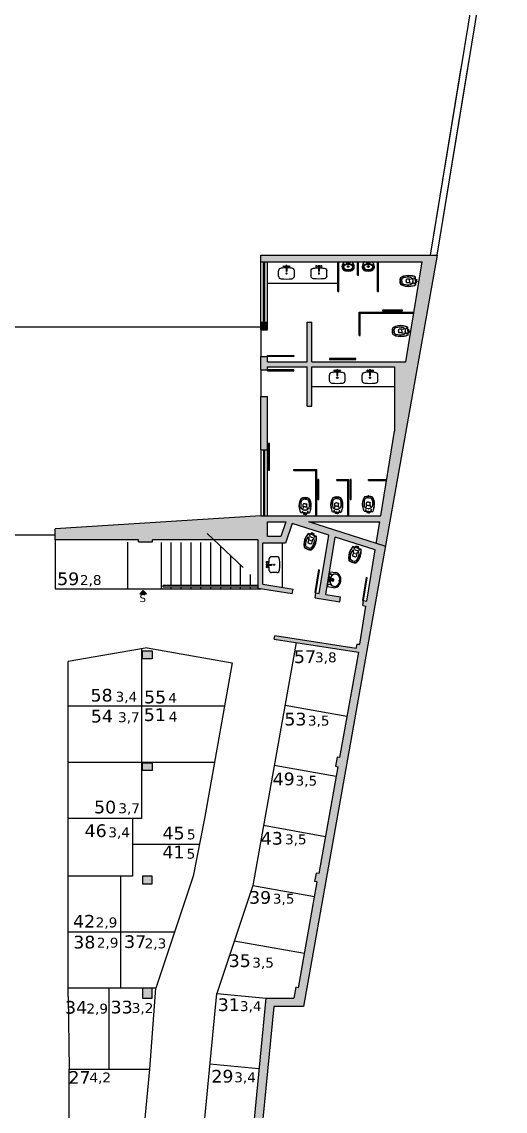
# Model space of a CAD drawing. Extents: x 12205 to 43953, y -13146 to 39013.
# Drawn here: x 14527 to 15991, y -10652 to -7350 of the extents above; entities that cross this region are included whole.
import ezdxf

# ---------------------------------------------------------------- set-up
doc = ezdxf.new("R2010")
doc.units = 0
doc.header["$LTSCALE"] = 100
doc.header["$MEASUREMENT"] = 0
doc.linetypes.add('DASHDOT', pattern=[2.5, 1.5, -0.5, 0, -0.5])
doc.linetypes.add('DASHED', pattern=[19.05, 12.7, -6.35])
doc.layers.get('0').update_dxf_attribs({"linetype": 'CONTINUOUS'})
for name, color, linetype in [('1 - AREA', 2, 'CONTINUOUS'), ('4 - BLOCO', 1, 'CONTINUOUS'), ('4 - HACHURA PAREDE', 251, 'CONTINUOUS'), ('4 - P01', 1, 'CONTINUOUS'), ('4 - P02', 2, 'CONTINUOUS'), ('4 - P03', 3, 'CONTINUOUS'), ('4 - P04', 4, 'CONTINUOUS'), ('4 - P06', 6, 'CONTINUOUS'), ('4 - SIMBOLOS', 2, 'CONTINUOUS'), ('4 - TRACP', 1, 'DASHDOT'), ('5 - NUMERAÇÃO', 1, 'CONTINUOUS'), ('5 - TEXTO', 1, 'CONTINUOUS')]:
    doc.layers.add(name, color=color, linetype=linetype)
doc.styles.add('NUMERAÇAO', font='verdana.ttf', dxfattribs={"height": 30})
doc.styles.add('NUMERAÇÃO', font='verdana.ttf', dxfattribs={"height": 30})

# ---------------------------------------------------------------- blocks, each defined once
blk = doc.blocks.new('CubaRETANGULARde embutir.PL')
for p, q in [((-1, 39.2), (-1, 24.2)), ((1, 39.2), (1, 24.2)), ((-24, 9), (-24, 25)), ((24, 9), (24, 25))]:
    blk.add_line(p, q)
for centre, radius in [((-7.2, 38.2), 2.4), ((7.6, 38.2), 2.4), ((0, 17), 1.82)]:
    blk.add_circle(centre, radius)
for centre, radius, start, end in [((0, -94.5), 128.5, 90.4459, 97.1527), ((0, 39.2), 2.4, 294.6082, 245.3918), ((0, 39.2), 1, 0, 180), ((0, -94.5), 128.5, 82.8473, 89.5541), ((-16, 25), 8, 90, 180), ((-16, 9), 8, 180, 270), ((0, 128.5), 128.5, 262.8473, 277.1527), ((0, 24.2), 1, 180, 0), ((16, 25), 8, 0, 90), ((16, 9), 8, 270, 0)]:
    blk.add_arc(centre, radius, start, end)
blk = doc.blocks.new('Mic')
at = {"layer": '4 - P01'}
for p, q in [((-2.9, 5), (-3.2, 2.7)), ((-3, 2.6), (-2.8, 4.9)), ((-2.4, 5.3), (0, 5.4)), ((-0.2, 5.8), (-2.3, 5.7)), ((0, 10.8), (0, 0)), ((0, 0), (0, -10.8)), ((-2.9, -5), (-3.2, -2.7)), ((-3, -2.6), (-2.8, -4.9)), ((-2.4, -5.3), (0, -5.5)), ((-0.2, -5.9), (-2.3, -5.7))]:
    blk.add_line(p, q, dxfattribs=at)
for centre, radius in [((-16.5, 0), 0.4), ((-15.8, 1.7), 0.4), ((-14.1, 2.4), 0.4), ((-14.1, 0), 0.4), ((-12.4, 1.7), 0.4), ((-11.7, 0), 0.4), ((-4.5, 0), 2.4), ((-4.5, 0), 0.75), ((-15.8, -1.7), 0.4), ((-14.1, -2.4), 0.4), ((-12.4, -1.7), 0.4)]:
    blk.add_circle(centre, radius, dxfattribs=at)
at = {"layer": '4 - P01', "linetype": 'DASHDOT'}
blk.add_circle((-14.1, 0), 2.4, dxfattribs=at)
at = {"layer": '4 - P01'}
for centre, radius, start, end in [((-6.1, 0.3), 19.9, 150.9353, 180.9922), ((-14.8, 4.7), 10.2, 108.4266, 148.893), ((-2.2, 0.3), 21.3, 152.821, 180.7299), ((-2.2, -0.3), 21.3, 179.2701, 207.179), ((-13.7, 6.3), 8.24, 100.5743, 153.3221), ((-16.7, 11.4), 7.03, 54.1436, 108.97), ((-16.6, 9.1), 5.43, 75.3439, 104.6479), ((-16.6, 9.1), 5.43, 61.102, 75.3439), ((-20.2, 4.3), 11.4, 13.6891, 57.0714), ((-20.4, 6.5), 13.1, 19.1635, 53.5427), ((-27.5, 0.5), 19.5, 358.4724, 19.3888), ((-27.5, -0.5), 19.5, 340.6112, 1.5276), ((-33.7, 0.7), 27.6, 2.3143, 21.5339), ((-4.5, 0), 2.66, 68.1735, 117.0317), ((-3.4, 2.6), 0.433, 248.5691, 356.8402), ((-3.5, 2.7), 0.288, 257.2788, 353.7966), ((-2.2, 4.9), 0.724, 95.5722, 174.4278), ((-2.3, 4.9), 0.456, 109.8953, 176.3649), ((-0.5, 10.8), 0.464, 5.3836, 47.7465), ((-6.1, -0.3), 19.9, 179.0078, 209.0647), ((-14.8, -4.7), 10.2, 211.107, 251.5734), ((-13.7, -6.3), 8.24, 206.6779, 259.4257), ((-16.7, -11.4), 7.03, 251.03, 305.8564), ((-16.6, -9.1), 5.43, 255.3521, 284.6561), ((-16.6, -9.1), 5.43, 284.6561, 298.898), ((-20.2, -4.3), 11.4, 302.9286, 346.3109), ((-20.4, -6.5), 13.1, 306.4573, 340.8365), ((-33.7, -0.7), 27.6, 338.4661, 357.6857), ((-4.5, 0), 2.66, 242.9683, 291.8265), ((-3.4, -2.6), 0.433, 3.1598, 111.4309), ((-3.5, -2.7), 0.288, 6.2034, 102.7212), ((-2.2, -4.9), 0.724, 185.5722, 264.4278), ((-2.3, -4.9), 0.456, 183.6351, 250.1047), ((-0.5, -10.8), 0.464, 312.2535, 354.6164)]:
    blk.add_arc(centre, radius, start, end, dxfattribs=at)
at = {"layer": '4 - P02'}
for centre, radius, start, end in [((9.2, -1), 37.2, 165.9406, 178.4012), ((9.2, 1), 37.2, 181.5988, 194.0594), ((-14.1, 5.6), 13, 139.7812, 169.4033), ((-13, 5.2), 14.1, 115.2222, 141.5418), ((-15, 6.2), 12.5, 85.2151, 108.4704), ((-15.3, -0.3), 19, 37.253, 86.1949), ((-14.1, -5.6), 13, 190.5967, 220.2188), ((-13, -5.2), 14.1, 218.4582, 244.7778), ((-15, -6.2), 12.5, 251.5296, 274.7849), ((-15.3, 0.3), 19, 273.8051, 322.747)]:
    blk.add_arc(centre, radius, start, end, dxfattribs=at)
blk = doc.blocks.new('VASO')
for p, q in [((0, -1.8), (0, 1.8)), ((4.4, 3.3), (0.4, 2.2)), ((0.5, 2.3), (0.7, 2.3)), ((1.2, -1.8), (1.2, 1.8)), ((1.2, 1.7), (4.4, 1.7)), ((4.4, -1.8), (4.4, 11.3)), ((6, 6.6), (10.2, 6.6)), ((8.1, 8.7), (8.1, 4.5)), ((8.1, 6.6), (8.1, 8.7)), ((22.4, 3.8), (16.8, 4.8)), ((22.4, 3.8), (30.7, 3.8)), ((22.4, -1.8), (22.4, 3.8)), ((28.7, 10.6), (28.8, 10.6)), ((32, 2.1), (31.9, 2.7)), ((32.3, -0.8), (32, 2.1)), ((45.6, -1.8), (45.6, 2.1)), ((0, -1.8), (0, -5.3)), ((4.4, -6.8), (0.4, -5.8)), ((0.5, -5.8), (0.7, -5.8)), ((1.2, -1.8), (1.2, -5.3)), ((1.2, -5.2), (4.4, -5.2)), ((4.4, -1.8), (4.4, -14.8)), ((6.1, -9.3), (10.1, -9.3)), ((8.1, -11.3), (8.1, -7.3)), ((12.4, -0.6), (12.4, -1.8)), ((12.4, -2.9), (12.4, -1.8)), ((12.4, -1.8), (12.4, -1.8)), ((12.4, -1.8), (12.4, -1.8)), ((22.4, -7.3), (16.8, -8.4)), ((22.4, -1.8), (22.4, -7.3)), ((22.4, -7.3), (30.7, -7.3)), ((28.7, -14.2), (28.8, -14.2)), ((32, -5.7), (31.9, -6.2)), ((32.3, -2.8), (32, -5.7)), ((32.3, -1.8), (32.3, -0.8)), ((32.3, -1.8), (32.3, -2.8)), ((32.3, -1.8), (32.3, -1.8)), ((32.3, -1.8), (32.3, -1.8)), ((45.6, -1.8), (45.6, -5.6)), ((50, -0.2), (50, -1.8)), ((50, -3.3), (50, -1.8)), ((51, -0.2), (51, -1.8)), ((51, -3.3), (51, -1.8))]:
    blk.add_line(p, q)
for centre, radius in [((8.1, 6.6), 0.849), ((8.1, -9.3), 0.849), ((8.1, -9.3), 0.0849)]:
    blk.add_circle(centre, radius)
for centre, radius, start, end in [((0.5, 1.8), 0.489, 90, 180), ((0.7, 1.8), 0.489, 0, 90), ((36, -76.1), 92.9, 100.7694, 109.8778), ((29.6, -79.5), 94.5, 93.2188, 102.8589), ((22.7, -0.3), 10.3, 105.1084, 181.9843), ((26.6, -26.7), 42.6, 60.1723, 100.7694), ((28.8, -31), 41.6, 74.4278, 102.2874), ((26.6, -26.7), 41.6, 60.1723, 93.2188), ((30.7, 2.6), 1.22, 4.6638, 90), ((37.9, 1.6), 7.78, 3.4848, 74.4278), ((46.1, 7.3), 2.45, 24.5795, 60.1723), ((46.1, 7.3), 3.42, 24.5795, 60.1723), ((31.3, 0.5), 18.7, 357.8604, 24.5795), ((31.3, 0.5), 19.7, 357.8604, 24.5795), ((0.5, -5.3), 0.489, 180.0128, 270.0128), ((0.7, -5.3), 0.489, 270.0128, 0.0128), ((36, 72.6), 92.9, 250.135, 259.2435), ((29.6, 75.9), 94.5, 257.1539, 266.7941), ((22.7, -3.3), 10.3, 178.0285, 254.9044), ((26.6, 23.2), 42.6, 259.2435, 299.8405), ((28.8, 27.5), 41.6, 257.7255, 285.585), ((26.6, 23.2), 41.6, 266.7941, 299.8405), ((30.7, -6.1), 1.22, 270.0128, 355.3491), ((37.9, -5.1), 7.78, 285.585, 356.528), ((46.1, -10.8), 2.45, 299.8405, 335.4333), ((46.1, -10.8), 3.42, 299.8405, 335.4333), ((31.3, -4.1), 18.7, 335.4333, 2.1524), ((31.3, -4.1), 19.7, 335.4333, 2.1524)]:
    blk.add_arc(centre, radius, start, end)
blk = doc.blocks.new('lavSimples2')
for p, q in [((-22.3, 0.9), (-23, 18.7)), ((22.3, 0.9), (-22.3, 0.9)), ((21.3, 0), (-21.3, 0)), ((-13.5, 9.1), (-17.5, 0.9)), ((-17.5, 0.9), (-13, 8.8)), ((10.3, 7.8), (-10.3, 7.8)), ((17.5, 0.9), (13, 8.8)), ((13.5, 9.1), (17.5, 0.9)), ((22.3, 0.9), (23, 18.7))]:
    blk.add_line(p, q)
for centre, radius, start, end in [((-0.6, 12.7), 25, 88.576, 136.0061), ((-0.6, 12.7), 21.6, 88.3497, 128.6182), ((0.6, 12.7), 25, 43.9939, 91.424), ((0.6, 12.7), 21.6, 51.3818, 91.6503), ((-7.3, 19.1), 15.7, 136.0061, 181.6883), ((-21.3, 1), 0.966, 182.4102, 270), ((-5.8, 19.6), 13, 166.4742, 230.3505), ((-4.7, 18.4), 13.9, 185.4152, 222.2903), ((-6.2, 19.7), 12.6, 128.6182, 166.4742), ((-14.6, 9.4), 0.537, 221.2284, 24.1716), ((-13.8, 9.3), 0.401, 328.9032, 135.307), ((-5.8, 19.6), 13, 233.8596, 241.1862), ((-10.3, 11.6), 3.8, 241.1862, 270), ((0, 13.1), 3.55, 90, 270), ((0, 13.1), 1.95, 90, 270), ((0, 4), 1.38, 90, 270), ((0, 13.1), 3.55, 270, 90), ((0, 13.1), 1.95, 270, 90), ((0, 4), 1.38, 270, 90), ((10.3, 11.6), 3.8, 270, 298.8138), ((5.8, 19.6), 13, 298.8138, 306.1404), ((13.8, 9.3), 0.401, 44.693, 211.0968), ((6.2, 19.7), 12.6, 13.5258, 51.3818), ((5.8, 19.6), 13, 309.6495, 13.5258), ((14.6, 9.4), 0.537, 155.8284, 318.7716), ((4.7, 18.4), 13.9, 317.7097, 354.5848), ((7.3, 19.1), 15.7, 358.3117, 43.9939), ((21.3, 1), 0.966, 270, 357.5898)]:
    blk.add_arc(centre, radius, start, end)
at = {"linetype": 'DASHED', "ltscale": 0.5}
for centre, start, end in [((-5, 4), 90, 270), ((-5, 4), 270, 90), ((5, 4), 90, 270), ((5, 4), 270, 90)]:
    blk.add_arc(centre, 1.38, start, end, dxfattribs=at)
at = {"linetype": 'ByBlock', "extrusion": (0, 0, -1)}
blk.add_ellipse((0, 31.9), major_axis=(1.2, 0), ratio=0.416667, start_param=3.141593, end_param=9.424778, dxfattribs=at)

msp = doc.modelspace()

# ---------------------------------------------------------------- hatches: boundary and pattern name
at = {"layer": '4 - HACHURA PAREDE'}
h = msp.add_hatch(color=256, dxfattribs=at)
h.paths.add_polyline_path([(15629.4, -8940.1), (15396.6, -8865.5), (15611.4, -8865.5), (15600.7, -8930.9), (15629.4, -8940.1), (15785.7, -8057.3), (15251.2, -8057.3), (15251.2, -8077.3), (15740.2, -8077.3), (15690.7, -8380.3), (15406.2, -8380.3), (15406.2, -8260.3), (15391.2, -8260.3), (15391.2, -8380.3), (15271.2, -8380.3), (15271.2, -8364.3), (15251.2, -8364.3), (15251.2, -8404.3), (15271.2, -8404.3), (15271.2, -8395.3), (15391.2, -8395.3), (15391.2, -8515.3), (15406.2, -8515.3), (15406.2, -8395.3), (15656.2, -8395.3), (15656.2, -8591), (15614.4, -8847.3), (15251.2, -8847.3), (15251.2, -8847.3), (15088.2, -8857.5), (15109.5, -8920), (15242.8, -8920), (15242.8, -9067.3), (15251.5, -9068.7), (15346.6, -9084.2), (15349, -9069.4), (15257.7, -9054.5), (15257.7, -8930), (15325.9, -8930), (15346.7, -8870.5), (15456.8, -8905.8), (15428, -9082.3), (15418.1, -9080.7), (15415.7, -9095.5), (15490.7, -9107.8), (15493.1, -9093), (15447.7, -9085.6), (15476.1, -8912), (15597.4, -8950.9), (15572.1, -9105.9), (15562.2, -9104.3), (15559.8, -9119.1), (15569.6, -9120.7), (15550.7, -9236.8), (15542.6, -9236.8), (15540.5, -9249.3), (15293.3, -9211), (15291.7, -9221.3), (15546.7, -9260.8), (15489.8, -9579.8), (15482.4, -9578.5), (15477.4, -9606.5), (15484.8, -9607.9), (15427, -9931.7), (15418.6, -9930.3), (15414.1, -9955.8), (15422.4, -9957.3), (15365.2, -10277.8), (15357.4, -10276.4), (15351.4, -10309.8), (15267.6, -10309.8), (15209, -10917.3), (15115, -11917.3), (15033, -12864.3), (15032.7, -12864.3), (15002, -12864.3), (15002, -12932.3), (15052.2, -12932.3), (15139.9, -11919.5), (15233.9, -10919.6), (15290.3, -10334.8), (15380.5, -10334.8)])
h.paths.add_polyline_path([(15311.7, -8910.1), (15271.2, -8910.1), (15271.2, -8865.5), (15327.3, -8865.5)], flags=16)
for points in [[(15271.2, -8260.3), (15251.2, -8260.3), (15251.2, -8283.3), (15271.2, -8283.3)], [(15271.2, -8485.3), (15251.2, -8485.3), (15251.2, -8647.3), (15271.2, -8647.3)]]:
    msp.add_hatch(color=256, dxfattribs=at).paths.add_polyline_path(points)
h = msp.add_hatch(color=256, dxfattribs=at)
h.paths.add_polyline_path([(14283.9, -8456), (14259.7, -8456), (14259.5, -8878.9), (14282.9, -8878.9), (14282.9, -8870.9), (14283.9, -8870.9)])
h.paths.add_polyline_path([(14628.9, -8886.5), (14628.9, -8920), (14881.2, -8920), (14881.2, -8926), (14923.2, -8926), (14923.2, -8920), (15109.5, -8920), (15094.4, -8857.2)])
h.paths.add_polyline_path([(14357.5, -8944), (14357.5, -8920), (14436.9, -8920), (14436.9, -8886), (14283.9, -8886), (14283.9, -8901), (14305.5, -8901), (14305.5, -8944)])
h = msp.add_hatch(color=256, dxfattribs=at)
h.paths.add_polyline_path([(14922.5, -9256.8), (14893, -9256.8), (14893, -9280.8), (14922.5, -9280.8)])
h.paths.add_polyline_path([(14922.5, -9596.3), (14893, -9596.3), (14893, -9619.8), (14922.5, -9619.8)])
h.paths.add_polyline_path([(14922.5, -9939.8), (14893, -9939.8), (14893, -9962.8), (14922.5, -9962.8)])
h.paths.add_polyline_path([(14922.5, -10279.8), (14893, -10279.8), (14893, -10309.3), (14922.5, -10309.3)])
at = {"layer": '4 - SIMBOLOS'}
msp.add_hatch(color=256, dxfattribs=at).paths.add_polyline_path([(14884.8, -9083.6), (14904.8, -9083.6), (14894.8, -9073.6)])

# ---------------------------------------------------------------- linework, layer by layer
at = {"layer": '4 - P01', "ltscale": 0.05}
msp.add_line((14283.9, -8274), (15251.2, -8274), dxfattribs=at)
at = {"layer": '4 - P01', "ltscale": 0.2}
msp.add_line((14436.9, -8904.9), (14628.9, -8905), dxfattribs=at)
at = {"layer": '4 - P01'}
for p, q in [((14950.1, -9068.8), (14950.1, -8927.7)), ((14980.1, -9058.8), (14980.1, -8927.7)), ((15010.1, -9058.8), (15010.1, -8927.7)), ((15040.1, -9058.8), (15040.1, -8927.7)), ((15070.1, -9058.8), (15070.1, -8927.7)), ((15100.1, -9058.8), (15100.1, -8927.7)), ((15130.1, -9058.8), (15130.1, -8939.6)), ((15160.1, -9058.8), (15160.1, -8968.1)), ((15190.1, -9058.8), (15190.1, -8996.6)), ((15220.1, -9058.8), (15220.1, -9025.1)), ((14847.7, -9068.8), (15252, -9068.8)), ((14980.1, -9068.8), (14980.1, -9063.8)), ((15010.1, -9068.8), (15010.1, -9063.8)), ((15040.1, -9068.8), (15040.1, -9063.8)), ((15070.1, -9068.8), (15070.1, -9063.8)), ((15100.1, -9068.8), (15100.1, -9063.8)), ((15130.1, -9068.8), (15130.1, -9063.8)), ((15160.1, -9068.8), (15160.1, -9063.8)), ((15190.1, -9068.8), (15190.1, -9063.8)), ((15220.1, -9068.8), (15220.1, -9063.8))]:
    msp.add_line(p, q, dxfattribs=at)
at = {"layer": '4 - P02'}
for p, q in [((15251.2, -8260.3), (15251.2, -8077.3)), ((15259.2, -8260.3), (15259.2, -8077.3)), ((15263.2, -8260.3), (15263.2, -8077.3)), ((15271.2, -8260.3), (15271.2, -8077.3)), ((15484.2, -8167.3), (15484.2, -8077.3)), ((15487.2, -8167.3), (15487.2, -8077.3)), ((15544.2, -8117.3), (15544.2, -8077.3)), ((15547.2, -8117.3), (15547.2, -8077.3)), ((15604.6, -8167.3), (15604.6, -8077.3)), ((15607.6, -8167.3), (15607.6, -8077.3)), ((15544.2, -8117.3), (15547.2, -8117.3)), ((15271.2, -8142.3), (15484.2, -8142.3)), ((15271.2, -8142.3), (15421.2, -8142.3)), ((15484.2, -8167.3), (15487.2, -8167.3)), ((15604.6, -8167.3), (15607.6, -8167.3)), ((15548.8, -8230.3), (15714.7, -8230.3)), ((15548.8, -8300.3), (15548.8, -8230.3)), ((15551.8, -8233.3), (15714.2, -8233.3)), ((15551.8, -8300.3), (15551.8, -8233.3)), ((15251.2, -8283.3), (15251.2, -8364.3)), ((15548.8, -8300.3), (15551.8, -8300.3)), ((15251.2, -8404.3), (15251.2, -8485.3)), ((15406.2, -8455.3), (15656.2, -8455.3)), ((15406.2, -8455.3), (15656.2, -8455.3)), ((15251.2, -8647.3), (15251.2, -8847.3)), ((15259.2, -8647.3), (15259.2, -8847.3)), ((15263.2, -8847.3), (15263.2, -8647.3)), ((15271.2, -8847.3), (15271.2, -8647.3)), ((15351.2, -8707.3), (15421.2, -8707.3)), ((15351.2, -8710.3), (15351.2, -8707.3)), ((15351.2, -8710.3), (15418.2, -8710.3)), ((15418.2, -8847.3), (15418.2, -8710.3)), ((15421.2, -8847.3), (15421.2, -8707.3)), ((15481.2, -8737.3), (15517.9, -8737.3)), ((15481.2, -8740.3), (15481.2, -8737.3)), ((15481.2, -8740.3), (15514.9, -8740.3)), ((15514.9, -8847.3), (15514.9, -8740.3)), ((15517.9, -8847.3), (15517.9, -8737.3)), ((15577.9, -8737.3), (15632.6, -8737.3)), ((15577.9, -8740.3), (15577.9, -8737.3)), ((15577.9, -8740.3), (15632.1, -8740.3)), ((14628.9, -8920), (14628.9, -9068.8)), ((15316.7, -9064.2), (15316.7, -8930.4)), ((15242.8, -9058.8), (14955.1, -9058.8)), ((14955.1, -9063.8), (14955.1, -9058.8)), ((15242.8, -9063.8), (14955.1, -9063.8)), ((14906.7, -9247.3), (14667.7, -9289.4)), ((14906.7, -9247.3), (15164.8, -9292.8)), ((15358.6, -9231.8), (15227.2, -9967.7)), ((14667.7, -10304.8), (14667.7, -9289.4)), ((15164.8, -9292.8), (15080.6, -9764.8)), ((15080.6, -9764.8), (15046.1, -9939.8)), ((15046.1, -9939.8), (14933.4, -10279.8)), ((15227.2, -9967.7), (15117.9, -10295.4)), ((14667.7, -10304.8), (14670.7, -10524.8)), ((14915, -10524.8), (14933.4, -10279.8)), ((15059.3, -10903.1), (15117.9, -10295.4)), ((14670.7, -11459.8), (14670.7, -10524.8)), ((14880.2, -10885.8), (14915, -10524.8))]:
    msp.add_line(p, q, dxfattribs=at)
at = {"layer": '4 - P02', "ltscale": 0.2}
msp.add_line((14628.9, -9068.8), (14847.7, -9068.8), dxfattribs=at)
at = {"layer": '4 - P02'}
for points in [[(15620.1, -8223.3), (15620.1, -8226.3), (15680.1, -8226.3), (15680.1, -8223.3)], [(15271.2, -8364.3), (15271.2, -8361.3), (15351.2, -8361.3), (15351.2, -8364.3)], [(15459.2, -8370.1), (15459.2, -8373.1), (15539.2, -8373.1), (15539.2, -8370.1)], [(15271.2, -8404.3), (15271.2, -8407.3), (15351.2, -8407.3), (15351.2, -8404.3)], [(15274.9, -8628.4), (15274.9, -8708.4), (15277.9, -8708.4), (15277.9, -8628.4)], [(15424, -8737.3), (15424, -8797.3), (15427, -8797.3), (15427, -8737.3)], [(15521.7, -8737.3), (15521.7, -8797.3), (15524.7, -8797.3), (15524.7, -8737.3)], [(15426.4, -9011.2), (15415.1, -9080.2), (15418.1, -9080.7), (15429.4, -9011.6)], [(15570.5, -9034.7), (15559.2, -9103.8), (15562.2, -9104.3), (15573.5, -9035.2)]]:
    msp.add_lwpolyline(points, close=True, dxfattribs=at)
at = {"layer": '4 - P03'}
for p, q in [((15785.7, -8057.3), (15991.4, -6798.9)), ((15765.4, -8057.3), (15968.5, -6815)), ((15765.4, -8057.3), (15858.2, -7489.4)), ((15785.7, -8057.3), (15878.5, -7489.4))]:
    msp.add_line(p, q, dxfattribs=at)
at = {"layer": '4 - P04'}
for p, q in [((14847.7, -8926.7), (14847.7, -9068.8)), ((14847.7, -8926.7), (14847.7, -9068.8)), ((14889.7, -9250.3), (14889.7, -9764.8)), ((15141.3, -9424.8), (14667.7, -9424.8)), ((15324.7, -9421.3), (15511.8, -9454.7)), ((15110.9, -9594.8), (14667.7, -9594.8)), ((15292.2, -9603.5), (15479.3, -9636.8)), ((14889.7, -9764.8), (14667.7, -9764.8)), ((14862.7, -9764.8), (14862.7, -9939.8)), ((15259.7, -9785.6), (15446.8, -9819)), ((14862.7, -9842.3), (15065.3, -9842.3)), ((14862.7, -9939.8), (14667.7, -9939.8)), ((14827.7, -10279.8), (14827.7, -9939.8)), ((15227.2, -9967.7), (15414.3, -10001.1)), ((14990.1, -10109.8), (14667.7, -10109.8)), ((15170.9, -10135.4), (15383.5, -10173.4)), ((14933.4, -10279.8), (14667.7, -10279.8)), ((14790.7, -10279.8), (14790.7, -10524.8)), ((15117.9, -10295.4), (15267.2, -10309.8)), ((14670.7, -10524.8), (14915, -10524.8)), ((15096.4, -10508.9), (15245.7, -10522.9))]:
    msp.add_line(p, q, dxfattribs=at)
at = {"layer": '4 - P06'}
for p, q in [((15251.2, -8077.3), (15251.2, -8057.3)), ((15251.2, -8057.3), (15785.7, -8057.3)), ((15785.7, -8057.3), (15380.5, -10334.8)), ((15251.2, -8077.3), (15740.2, -8077.3)), ((15690.7, -8380.3), (15740.2, -8077.3)), ((15251.2, -8283.3), (15251.2, -8260.3)), ((15251.2, -8260.3), (15271.2, -8260.3)), ((15251.2, -8283.3), (15271.2, -8283.3)), ((15271.2, -8283.3), (15271.2, -8260.3)), ((15391.2, -8380.3), (15391.2, -8260.3)), ((15391.2, -8260.3), (15406.2, -8260.3)), ((15406.2, -8380.3), (15406.2, -8260.3)), ((15251.2, -8404.3), (15251.2, -8364.3)), ((15251.2, -8364.3), (15271.2, -8364.3)), ((15271.2, -8380.3), (15271.2, -8364.3)), ((15271.2, -8380.3), (15391.2, -8380.3)), ((15406.2, -8380.3), (15690.7, -8380.3)), ((15251.2, -8404.3), (15271.2, -8404.3)), ((15271.2, -8404.3), (15271.2, -8395.3)), ((15271.2, -8395.3), (15391.2, -8395.3)), ((15391.2, -8515.3), (15391.2, -8395.3)), ((15406.2, -8515.3), (15406.2, -8395.3)), ((15406.2, -8395.3), (15656.2, -8395.3)), ((15656.2, -8395.3), (15656.2, -8591)), ((15251.2, -8647.3), (15251.2, -8485.3)), ((15251.2, -8485.3), (15271.2, -8485.3)), ((15271.2, -8647.3), (15271.2, -8485.3)), ((15391.2, -8515.3), (15406.2, -8515.3)), ((15614.4, -8847.3), (15656.2, -8591)), ((15251.2, -8647.3), (15271.2, -8647.3)), ((15251.2, -8847.3), (14628.9, -8886.5)), ((15251.2, -8847.3), (15614.4, -8847.3)), ((15271.2, -8910.1), (15271.2, -8865.5)), ((15271.2, -8865.5), (15327.3, -8865.5)), ((15327.3, -8865.5), (15311.7, -8910.1)), ((15346.7, -8870.5), (15325.9, -8930)), ((15456.8, -8905.8), (15346.7, -8870.5)), ((15629.4, -8940.1), (15396.6, -8865.5)), ((15396.6, -8865.5), (15611.4, -8865.5)), ((15600.7, -8930.9), (15611.4, -8865.5)), ((15311.7, -8910.1), (15271.2, -8910.1)), ((15428, -9082.3), (15456.8, -8905.8)), ((15447.7, -9085.6), (15476.1, -8912)), ((15597.4, -8950.9), (15476.1, -8912)), ((14881.2, -8920), (14628.9, -8920)), ((14881.2, -8926), (14881.2, -8920)), ((14881.2, -8926), (14923.2, -8926)), ((15242.8, -8920), (14923.2, -8920)), ((14923.2, -8926), (14923.2, -8920)), ((15242.8, -9067.3), (15242.8, -8920)), ((15325.9, -8930), (15257.7, -8930)), ((15257.7, -9054.5), (15257.7, -8930)), ((15572.1, -9105.9), (15597.4, -8950.9)), ((15346.6, -9084.2), (15242.8, -9067.3)), ((15257.7, -9054.5), (15349, -9069.4)), ((15346.6, -9084.2), (15349, -9069.4)), ((15415.7, -9095.5), (15418.1, -9080.7)), ((15418.1, -9080.7), (15428, -9082.3)), ((15415.7, -9095.5), (15490.7, -9107.8)), ((15447.7, -9085.6), (15493.1, -9093)), ((15490.7, -9107.8), (15493.1, -9093)), ((15559.8, -9119.1), (15562.2, -9104.3)), ((15562.2, -9104.3), (15572.1, -9105.9)), ((15550.7, -9236.8), (15569.6, -9120.7)), ((15559.8, -9119.1), (15569.6, -9120.7)), ((15291.7, -9221.3), (15293.3, -9211)), ((15540.5, -9249.3), (15293.3, -9211)), ((15291.7, -9221.3), (15546.7, -9260.8)), ((15540.5, -9249.3), (15542.6, -9236.8)), ((15542.6, -9236.8), (15550.7, -9236.8)), ((15546.7, -9260.8), (15489.8, -9579.8)), ((15365.2, -10277.8), (15422.4, -9957.3)), ((15290.3, -10334.8), (15233.9, -10919.6)), ((15380.5, -10334.8), (15290.3, -10334.8))]:
    msp.add_line(p, q, dxfattribs=at)
at = {"layer": '4 - P06', "ltscale": 0.2}
msp.add_line((14628.9, -8920), (14628.9, -8886.5), dxfattribs=at)
msp.add_line((14628.9, -8920), (14628.9, -8886.5), dxfattribs=at)
at = {"layer": '4 - P06'}
for points in [[(14922.5, -9280.8), (14893, -9280.8), (14893, -9256.8), (14922.5, -9256.8)], [(14922.5, -9619.8), (14893, -9619.8), (14893, -9596.3), (14922.5, -9596.3)], [(14893, -9939.3), (14893, -9962.8), (14922.5, -9962.8), (14922.5, -9939.3)], [(14893, -10279.8), (14893, -10309.3), (14922.5, -10309.3), (14922.5, -10279.8)]]:
    msp.add_lwpolyline(points, close=True, dxfattribs=at)
for points in [[(15484.8, -9607.9), (15427, -9931.7)], [(15489.8, -9579.8), (15482.4, -9578.5), (15477.4, -9606.5), (15484.8, -9607.9)], [(15418.6, -9930.3), (15414.1, -9955.8)], [(15427, -9931.7), (15418.6, -9930.3)], [(15422.4, -9957.3), (15414.1, -9955.8)], [(15365.2, -10277.8), (15357.4, -10276.4), (15351.4, -10309.8)], [(15033, -12864.3), (15115, -11917.3), (15209, -10917.3), (15267.6, -10309.8), (15351.4, -10309.8)]]:
    msp.add_lwpolyline(points, dxfattribs=at)
at = {"layer": '4 - SIMBOLOS'}
msp.add_lwpolyline([(14884.8, -9083.6), (14904.8, -9083.6), (14894.8, -9073.6)], close=True, dxfattribs=at)
at = {"layer": '4 - TRACP'}
msp.add_line((15089, -8900.5), (15242.8, -9046.7), dxfattribs=at)

# ---------------------------------------------------------------- block references
at = {"layer": '4 - BLOCO'}
for p in [(15329, -8129.5), (15482.8, -8445.7), (15581.9, -8445.7)]:
    msp.add_blockref('CubaRETANGULARde embutir.PL', p, dxfattribs=at)
at = {"layer": '4 - BLOCO', "xscale": -1}
for name, p in [('CubaRETANGULARde embutir.PL', (15427.3, -8129.5)), ('VASO', (15724.2, -8133.6)), ('VASO', (15700.9, -8285.3))]:
    msp.add_blockref(name, p, dxfattribs=at)
at = {"layer": '4 - BLOCO', "xscale": -1, "rotation": 270}
for p in [(15387.1, -8842.8), (15483.1, -8840.6), (15578.9, -8838.1)]:
    msp.add_blockref('VASO', p, dxfattribs=at)
at = {"layer": '4 - BLOCO'}
for name, p, rotation in [('VASO', (15410.4, -8900.9), 252.2296967639579), ('VASO', (15545.6, -8940.4), 252.2296967639579), ('CubaRETANGULARde embutir.PL', (15308.8, -8995.4), 90), ('lavSimples2', (15456.2, -9039.3), 260.7146215677453)]:
    msp.add_blockref(name, p, dxfattribs=dict(at, rotation=rotation))
at = {"layer": '4 - P01', "rotation": 90}
for p in [(15515.8, -8077.3), (15576.7, -8077.3)]:
    msp.add_blockref('Mic', p, dxfattribs=at)

# ---------------------------------------------------------------- texts
at = {"layer": '1 - AREA', "style": 'NUMERAÇÃO'}
for s, p in [('2,8', (14703.4, -9057)), ('3,8', (15415.4, -9291.4)), ('3,4', (14811.5, -9410.7)), ('4', (14971.2, -9414.1)), ('3,7 ', (14818.9, -9472.9)), ('4', (14972.3, -9471)), ('3,5', (15393.9, -9483.2)), ('3,5', (15356.5, -9665.2)), ('3,7', (14819.9, -9748.8)), ('3,4', (14789.5, -9821.8)), ('5', (15027.6, -9828.2)), ('3,5', (15324.7, -9843.2)), ('5', (15026.7, -9886.7)), ('3,5', (15287.7, -10023)), ('2,9', (14751.2, -10095)), ('2,9', (14754.7, -10156.4)), ('2,3', (14899.5, -10158.6)), ('3,5', (15225.5, -10216.8)), ('2,9', (14723, -10356.2)), ('3,2', (14860.5, -10354.5)), ('3,4', (15188, -10348.8)), ('4,2', (14732.2, -10565)), ('3,4', (15170.8, -10564.4))]:
    msp.add_text(s, height=30, dxfattribs=at).set_placement(p)
at = {"layer": '5 - NUMERAÇÃO', "style": 'NUMERAÇAO'}
for s, p in [('59', (14634.3, -9057.2)), ('57', (15351.6, -9293.6)), ('58', (14735.5, -9410.3)), ('55', (14897.5, -9415.9)), ('54', (14736.5, -9473.8)), ('51', (14896.9, -9469.4)), ('53', (15322.5, -9482.7)), ('49', (15287, -9664)), ('50', (14746.1, -9749.3)), ('46', (14717.5, -9821)), ('45', (14953.5, -9828.3)), ('43', (15251.1, -9844.2)), ('41', (14953.1, -9885.9)), ('39', (15215.5, -10023.3)), ('42', (14682.5, -10095.6)), ('38', (14683.2, -10158.9)), ('37', (14837.2, -10157.4)), ('35', (15153.9, -10215.2)), ('34', (14658.3, -10356.6)), ('33', (14796.2, -10355.8)), ('31', (15120.8, -10348.6)), ('27', (14668.6, -10569.1)), ('29', (15101.4, -10565.5))]:
    msp.add_text(s, height=38.4, dxfattribs=at).set_placement(p)
at = {"layer": '5 - TEXTO', "style": 'NUMERAÇAO'}
msp.add_text('S', height=23, dxfattribs=at).set_placement((14883.7, -9108.6))

doc.saveas('drawing.dxf')
